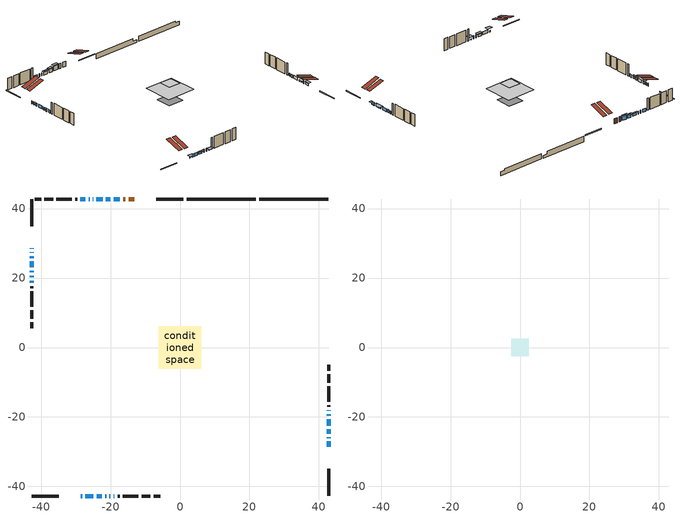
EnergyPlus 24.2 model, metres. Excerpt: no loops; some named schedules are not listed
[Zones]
conditioned space
 floor outside (Floor1 construction): -0.92,-0.92 -0.92,0.92 0.92,0.92 0.92,-0.92 z1.22
 floor adiabatic (AdiabaticFloorConstruction): -6.16,-6.16 -6.16,6.16 6.16,6.16 6.16,-6.16 z3.66
 floor foundation (Slab1 construction): -3.28,-3.28 -3.28,3.28 3.28,3.28 3.28,-3.28 z-0.91
 floor foundation (Slab1 construction 1): -3.28,-3.28 -3.28,3.28 3.28,3.28 3.28,-3.28 z-0.91
 wall outside (RimJoist1 construction): 0.97,42.75 -6.87,42.75 / -42.75,-42.75 -34.91,-42.75 / -42.75,42.75 -42.75,34.91 / 42.75,-42.75 42.75,-34.91 z1.22:1.52
 wall outside (AdiabaticWallConstruction 1): -13.18,42.75 -14.78,42.75 / -15.71,42.75 -16.38,42.75 z1.22:3.25
 wall outside (AdiabaticWallConstruction): -28.61,-42.75 -28.19,-42.75 z1.22:1.78; -17.31,42.75 -19.09,42.75 z1.22:3.18; -20.01,42.75 -21.36,42.75 z1.22:2.64; -27.27,-42.75 -24.91,-42.75 / -42.75,28.61 -42.75,28.36 / -42.75,27.43 -42.75,27.24 / -42.75,24.77 -42.75,23.05 / 42.75,-26.13 42.75,-25.8 / -25,42.75 -25.12,42.75 / -21.53,-42.75 -21.3,-42.75 / -20.38,-42.75 -20.04,-42.75 / -26.04,42.75 -26.3,42.75 / -42.75,19.25 -42.75,18.58 / 42.75,-22.57 42.75,-20.65 / 42.75,-19.72 42.75,-19.15 / 42.75,-18.22 42.75,-18.03 / -27.23,42.75 -28.71,42.75 z1.22:2.44; -42.75,26.31 -42.75,25.7 z1.22:2.24; 42.75,-28.61 42.75,-27.06 / -42.75,22.12 -42.75,21.61 / -42.75,20.69 -42.75,20.17 z1.22:2.14; -22.29,42.75 -24.07,42.75 z1.22:2.39; -23.98,-42.75 -22.46,-42.75 z1.22:2.19; -19.12,-42.75 -18.86,-42.75 z1.22:1.48; 42.75,-24.87 42.75,-23.5 z1.22:1.73
 wall outside (Wall1 construction): -29.64,42.75 -30.16,42.75 / -17.93,-42.75 -17.41,-42.75 / -42.75,17.66 -42.75,17.13 / 42.75,-17.1 42.75,-16.57 z1.22:6.1
 wall outside (Wall2 construction): -31.09,42.75 -35.59,42.75 / -16.48,-42.75 -11.98,-42.75 / -42.75,16.2 -42.75,11.7 / 42.75,-15.64 42.75,-11.14 z1.22:6.1
 wall outside (Wall3 construction): -36.52,42.75 -39.05,42.75 / -11.05,-42.75 -8.52,-42.75 / -42.75,10.77 -42.75,8.25 / 42.75,-10.21 42.75,-7.69 z1.22:6.1
 wall outside (Wall4 construction): -39.98,42.75 -41.82,42.75 / -7.6,-42.75 -5.75,-42.75 / -42.75,7.32 -42.75,5.47 / 42.75,-6.76 42.75,-4.92 z1.22:6.1
 wall foundation (FoundationWall1 construction): 22.79,42.75,-0.91 22.79,42.75,1.22 40.76,42.75,1.22 40.76,42.75,0.61 42.75,42.75,0.61 42.75,42.75,-0.91
 wall foundation (FoundationWall2 construction): 1.89,42.75,-0.91 1.89,42.75,1.22 19.86,42.75,1.22 19.86,42.75,0.13 21.86,42.75,0.13 21.86,42.75,-0.91
 window (WindowConstruction 17): -28.61,-42.75 -28.2,-42.75 z1.22:1.78
 window (WindowConstruction 5): -17.31,42.75 -19.09,42.75 z1.22:3.18
 window (WindowConstruction 6): -20.02,42.75 -21.36,42.75 z1.22:2.64
 window (WindowConstruction 7): -27.27,-42.75 -24.91,-42.75 z1.22:2.44
 window (WindowConstruction 8): -42.75,28.61 -42.75,28.36 z1.22:2.44
 window (WindowConstruction 9): -42.75,27.43 -42.75,27.24 z1.22:2.44
 window (WindowConstruction 10): -42.75,26.31 -42.75,25.7 z1.22:2.23
 window (WindowConstruction 11): -42.75,24.77 -42.75,23.05 z1.22:2.44
 window (WindowConstruction 12): 42.75,-28.61 42.75,-27.06 z1.22:2.13
 window (WindowConstruction 13): -22.29,42.75 -24.07,42.75 z1.22:2.39
 window (WindowConstruction 14): -23.98,-42.75 -22.46,-42.75 z1.22:2.19
 window (WindowConstruction 15): -42.75,22.12 -42.75,21.61 z1.22:2.13
 window (WindowConstruction 16): -42.75,20.68 -42.75,20.17 z1.22:2.13
 window (WindowConstruction 19): 42.75,-26.13 42.75,-25.8 z1.22:2.44
 window (WindowConstruction 20): -25,42.75 -25.12,42.75 z1.22:2.44
 window (WindowConstruction 21): -21.53,-42.75 -21.31,-42.75 z1.22:2.44
 window (WindowConstruction 22): -20.38,-42.75 -20.05,-42.75 z1.22:2.44
 window (WindowConstruction 24): -26.05,42.75 -26.3,42.75 z1.22:2.44
 window (WindowConstruction 23): -42.75,19.25 -42.75,18.59 z1.22:2.44
 window (WindowConstruction 18): -19.12,-42.75 -18.86,-42.75 z1.22:1.47
 window (WindowConstruction): 42.75,-24.87 42.75,-23.5 z1.22:1.73
 window (WindowConstruction 1): 42.75,-22.57 42.75,-20.65 z1.22:2.44
 window (WindowConstruction 2): 42.75,-19.72 42.75,-19.15 z1.22:2.44
 window (WindowConstruction 3): 42.75,-18.22 42.75,-18.03 z1.22:2.44
 window (WindowConstruction 4): -27.23,42.75 -28.71,42.75 z1.22:2.44
 door (Door): -13.18,42.75 -14.78,42.75 z1.22:3.25
 door (Door 1): -15.71,42.75 -16.38,42.75 z1.22:3.25
 ceiling adiabatic (AdiabaticFloorConstruction): 6.16,-6.16 6.16,6.16 -6.16,6.16 -6.16,-6.16 z3.66
 roof outside (Roof3 construction): -12.25,42.75,6.1 -12.25,36.14,8.3 -10.51,36.14,8.3 -10.51,42.75,6.1; -29.53,-42.75,6.1 -29.53,-36.14,8.3 -31.28,-36.14,8.3 -31.28,-42.75,6.1; -42.75,29.53,6.1 -36.14,29.53,8.3 -36.14,31.28,8.3 -42.75,31.28,6.1; 42.75,-29.53,6.1 36.14,-29.53,8.3 36.14,-31.28,8.3 42.75,-31.28,6.1
attic - vented
 floor to conditioned space (Floor2 construction Reversed): -2.53,-2.53 -2.53,2.53 2.53,2.53 2.53,-2.53 z6.1
 floor to conditioned space (Floor3 construction Reversed): -2.36,-2.36 -2.36,2.36 2.36,2.36 2.36,-2.36 z6.1
 roof outside (Roof1 construction): -9.58,42.75,6.1 -9.58,36.01,8.34 -7.8,36.01,8.34 -7.8,42.75,6.1; -32.21,-42.75,6.1 -32.21,-36.01,8.34 -33.98,-36.01,8.34 -33.98,-42.75,6.1; -42.75,32.21,6.1 -36.01,32.21,8.34 -36.01,33.98,8.34 -42.75,33.98,6.1; 42.75,-32.21,6.1 36.01,-32.21,8.34 36.01,-33.98,8.34 42.75,-33.98,6.1
shading: -27.28,-42.75 -29.52,-42.75 -29.52,-44.27 -27.28,-44.27 z2.69; -19.39,42.75 -17.01,42.75 -17.01,43.66 -19.39,43.66 z3.48; -21.66,42.75 -19.72,42.75 -19.72,43.66 -21.66,43.66 z2.94; -42.75,25.4 -42.75,26.61 -43.66,26.61 -43.66,25.4 z2.53; 42.75,-26.76 42.75,-28.9 43.66,-28.9 43.66,-26.76 z2.43; -24.37,42.75 -21.99,42.75 -21.99,43.36 -24.37,43.36 z2.69; -22.16,-42.75 -24.28,-42.75 -24.28,-43.66 -22.16,-43.66 z2.48; -42.75,21.31 -42.75,22.42 -43.36,22.42 -43.36,21.31 z2.43; -42.75,19.88 -42.75,20.98 -43.36,20.98 -43.36,19.88 z2.43; -17.95,-42.75 -20.03,-42.75 -20.03,-44.27 -17.95,-44.27 z2.38; 42.75,-22.59 42.75,-25.78 44.27,-25.78 44.27,-22.59 z2.64
[Building]
Building 1: Terrain=Suburbs
[Site:Location]
Vancouver Intl AP_BC: Latitude {deg}=49.19; Longitude {deg}=-123.18; Time Zone {hr}=-8; Elevation {m}=4; Keep Site Location Information=Yes
[Site:GroundTemperature:Shallow]
8.06451, 6.96315, 6.87495, 7.3976, 9.49575, 11.5841, 13.3946, 14.5416, 14.639, 13.7062, 11.9418, 9.91751
[Site:WaterMainsTemperature]
Calculation Method=Schedule; Temperature Schedule=mains temperature schedule
[Material] Roughness=Rough; Thermal Absorptance=0.9
Name | Thickness {m} | Conductivity {W/m-K} | Density {kg/m3} | Specific Heat {J/kg-K} | Solar Absorptance | Visible Absorptance
asphalt or fiberglass shingles | 0.00635 | 0.162714 | 1121.4 | 1465.45 | 0.4 | 0.4
ceiling loosefill ins | 0.0846667 | 0.0480833 | 16.02 | 1046.75 | 0.7 | 0.7
ceiling stud and cavity | 0.1397 | 0.101714 | 65.682 | 1177.47 | 0.7 | 0.7
ceiling stud and cavity 1 | 0.1397 | 0.102107 | 65.682 | 1177.47 | 0.7 | 0.7
concrete 4.0 in. | 0.1016 | 1.803125 | 2242.8 | 837.4 | 0.7 | 0.7
concrete 8.0 in. | 0.2032 | 1.803125 | 2242.8 | 837.4 | 0.7 | 0.7
door material | 0.04445 | 0.188738 | 512.64 | 1214.23 | 0.7 | 0.7
door material 1 | 0.04445 | 0.327969 | 512.64 | 1214.23 | 0.7 | 0.7
exterior vertical ins | 0.00483331 | 0.029427 | 32.04 | 1214.23 | 0.7 | 0.7
exterior vertical ins 1 | 0.0433751 | 0.029427 | 32.04 | 1214.23 | 0.7 | 0.7
floor covering | 0.0127 | 0.0433444 | 54.468 | 1339.84 | 0.6 | 0.6
floor rigid ins; wall rigid ins | 0.512978 | 0.029427 | 32.04 | 1214.23 | 0.7 | 0.7
floor stud and cavity | 0.1397 | 0.102876 | 92.3553 | 1139.71 | 0.7 | 0.7
floor stud and cavity 1 | 0.1397 | 1.75129 | 37.0049 | 1207.88 | 0.7 | 0.7
furniture material conditioned space 1 | 0.1524 | 0.115458 | 640.8 | 1214.23 | 0.6 | 0.6
gypsum board | 0.0127 | 0.160291 | 801 | 837.4 | 0.6 | 0.6
gypsum board 1 | 0.00254 | 0.160291 | 801 | 837.4 | 0.6 | 0.6
gypsum board 2 | 0.0127 | 0.160291 | 801 | 837.4 | 0.7 | 0.7
osb sheathing 0.5 in. | 0.0127 | 0.115458 | 512.64 | 1214.23 | 0.7 | 0.7
osb sheathing 0.75 in. | 0.01905 | 0.115458 | 512.64 | 1214.23 | 0.7 | 0.7
rim joist stud and cavity | 0.0508 | 0.271007 | 50.32683 | 1063.81 | 0.6 | 0.6
roof stud and cavity | 0.2032 | 0.116356 | 78.34581 | 1123.46 | 0.7 | 0.7
wall stud and cavity | 0.0889 | 0.225173 | 50.32683 | 1063.81 | 0.7 | 0.7
wall stud and cavity 1 | 0.1397 | 0.105644 | 139.0536 | 1170.24 | 0.7 | 0.7
wall stud and cavity 2 | 0.1397 | 0.107944 | 139.0536 | 1170.24 | 0.7 | 0.7
wall stud and cavity 3 | 0.0889 | 0.49837 | 6.31874 | 1174.65 | 0.7 | 0.7
wall stud and cavity 4 | 0.0889 | 0.380278 | 52.3479 | 1209.89 | 0.7 | 0.7
wall stud and cavity 5 | 0.0889 | 0.391764 | 83.0341 | 1211.67 | 0.7 | 0.7
wood siding | 0.00254 | 0.102417 | 544.68 | 1172.36 | 0.4 | 0.4
wood siding 1 | 0.0254 | 0.102417 | 544.68 | 1172.36 | 0.4 | 0.4
wood siding 2; wood siding 3; wood siding 4 | 0.0254 | 0.102417 | 544.68 | 1172.36 | 0.7 | 0.7
[WindowMaterial:SimpleGlazingSystem]
Name | U-Factor {W/m2-K} | Solar Heat Gain Coefficient
WindowMaterial | 5.15449 | 0.64
WindowMaterial 1 | 5.59908 | 0.71
WindowMaterial 10 | 1.69829 | 0.41
WindowMaterial 11 | 1.8215 | 0.37
WindowMaterial 12 | 1.75961 | 0.39
WindowMaterial 13 | 1.81469 | 0.38
WindowMaterial 14 | 1.75677 | 0.39
WindowMaterial 15 | 5.2601 | 0.67
WindowMaterial 16 | 4.18923 | 0.46
WindowMaterial 17 | 4.07624 | 0.41
WindowMaterial 18 | 1.97992 | 0.32
WindowMaterial 19 | 1.93166 | 0.32
WindowMaterial 2 | 5.03752 | 0.59
WindowMaterial 20 | 1.85557 | 0.35
WindowMaterial 21 | 1.76132 | 0.39
WindowMaterial 22 | 5.1119 | 0.64
WindowMaterial 3 | 2.38987 | 0.15
WindowMaterial 4 | 1.782892 | 0.39
WindowMaterial 5 | 3.01899 | 0.46
WindowMaterial 6 | 1.780053 | 0.39
WindowMaterial 7 | 5.53378 | 0.7
WindowMaterial 8 | 5.08124 | 0.63
WindowMaterial 9 | 1.9061 | 0.34
[Construction]
AdiabaticFloorConstruction: floor stud and cavity 1, floor rigid ins, osb sheathing 0.75 in., floor covering
AdiabaticWallConstruction: wood siding 3, wall rigid ins, wall stud and cavity 4, gypsum board
AdiabaticWallConstruction 1: wood siding 4, wall rigid ins, wall stud and cavity 4, gypsum board
Door: door material
Door 1: door material 1
Floor1 construction: floor stud and cavity, osb sheathing 0.75 in., floor covering
Floor2 construction Reversed: gypsum board, ceiling stud and cavity, ceiling loosefill ins
Floor3 construction Reversed: gypsum board, ceiling stud and cavity 1, ceiling loosefill ins
FoundationWall1 construction; FoundationWall2 construction: concrete 8.0 in., gypsum board 2
furniture construction conditioned space 1: furniture material conditioned space 1
PartitionWallConstruction: gypsum board, wall stud and cavity 5, gypsum board
RimJoist1 construction: wood siding 2, rim joist stud and cavity
Roof1 construction: asphalt or fiberglass shingles
Roof3 construction: asphalt or fiberglass shingles, osb sheathing 0.75 in., roof stud and cavity, gypsum board
Slab1 construction; Slab1 construction 1: concrete 4.0 in.
Wall1 construction: wood siding, wall stud and cavity, gypsum board 1
Wall2 construction: wood siding 1, osb sheathing 0.5 in., wall stud and cavity 1, gypsum board
Wall3 construction: wood siding 1, osb sheathing 0.5 in., wall stud and cavity 2, gypsum board
Wall4 construction: wood siding, wall stud and cavity 3, gypsum board 1
WindowConstruction: WindowMaterial
WindowConstruction 1: WindowMaterial 1
WindowConstruction 10: WindowMaterial 9
WindowConstruction 11: WindowMaterial 10
WindowConstruction 12: WindowMaterial 11
WindowConstruction 13: WindowMaterial 12
WindowConstruction 14: WindowMaterial 13
WindowConstruction 15: WindowMaterial 14
WindowConstruction 16: WindowMaterial 15
WindowConstruction 17: WindowMaterial 16
WindowConstruction 18: WindowMaterial 17
WindowConstruction 19; WindowConstruction 22: WindowMaterial 18
WindowConstruction 2: WindowMaterial 2
WindowConstruction 20: WindowMaterial 19
WindowConstruction 21: WindowMaterial 20
WindowConstruction 23: WindowMaterial 21
WindowConstruction 24: WindowMaterial 22
WindowConstruction 3; WindowConstruction 9: WindowMaterial 3
WindowConstruction 4: WindowMaterial 4
WindowConstruction 5: WindowMaterial 5
WindowConstruction 6: WindowMaterial 6
WindowConstruction 7: WindowMaterial 7
WindowConstruction 8: WindowMaterial 8
[Zone] Multiplier=1; Part of Total Floor Area=Yes
Name | Volume {m3}
attic - vented | 17.4669
conditioned space | 573.6
[Space]
Name | Zone | Volume {m3}
attic - vented 1 | attic - vented | 17.4669
conditioned space 1 | conditioned space | 573.6
[ZoneInfiltration:EffectiveLeakageArea]
infil attic - vented 1: Zone or Space=attic - vented 1; Schedule=Always On Discrete; Effective Air Leakage Area {cm2}=1981.66; Stack Coefficient=0.000156238; Wind Coefficient=8.44526e-06
[ZoneMixing]
whole house fan mix: Zone or Space=attic - vented; Schedule=Always On Continuous; Design Flow Rate Calculation Method=Flow/Zone; Design Flow Rate {m3/s}=0; Source Zone or Space=conditioned space
[SurfaceProperty:ExposedFoundationPerimeter] Exposed Perimeter Calculation Method=TotalExposedPerimeter; Total Exposed Perimeter {m}=19.964
Slab1; Slab1 1
[InternalMass] Zone or ZoneList=conditioned space; Space or SpaceList=conditioned space 1
Name | Construction | Surface Area {m2}
furniture mass conditioned space 1 | furniture construction conditioned space 1 | 96.3722
partition wall mass | PartitionWallConstruction | 240.93
[Lights]
interior lighting: Zone or ZoneList or Space or SpaceList=conditioned space 1; Schedule=interior lighting schedule; Design Level Calculation Method=LightingLevel; Lighting Level {W}=343.2; Return Air Fraction=0; Fraction Radiant=0.6; Fraction Visible=0.2; Fraction Replaceable=1
[People]
occupants: Zone or ZoneList or Space or SpaceList=conditioned space 1; Number of People Schedule=occupants schedule; Number of People Calculation Method=People; Number of People=3; Fraction Radiant=0.314171; Sensible Heat Fraction=0.56303; Activity Level Schedule=occupants activity schedule; Carbon Dioxide Generation Rate {m3/s-W}=0; Enable ASHRAE 55 Comfort Warnings=No; Mean Radiant Temperature Calculation Type=EnclosureAveraged
[ElectricEquipment] Zone or ZoneList or Space or SpaceList=conditioned space 1; Design Level Calculation Method=EquipmentLevel
Name | Schedule | Design Level {W} | Fraction Latent | Fraction Radiant | Fraction Lost
clothes dryer | clothes dryer schedule | 140.772 | 0.015 | 0.081 | 0.85
clothes washer | clothes washer schedule | 32.1985 | 0.03 | 0.162 | 0.7
cooking range | cooking range schedule | 215.147 | 0.08 | 0.432 | 0.2
dishwasher | dishwasher schedule | 66.8632 | 0.3 | 0.18 | 0.4
fridge | fridge schedule | 72.9452 | 0 | 0.6 | 0
mech vent bath fan 0 | mech vent bath fan 0 schedule | 25.1 | 0 | 0 | 1
mech vent bath fan 1 | mech vent bath fan 1 schedule | 25.1 | 0 | 0 | 1
mech vent house fan | mech vent house fan schedule | 0 | 0 | 0 | 1
mech vent house fan cfis | mech vent house fan cfis schedule | 0 | 0 | 0 | 0
mech vent range fan 0 | mech vent range fan 0 schedule | 57 | 0 | 0 | 1
misc plug loads | misc plug loads schedule | 494.7 | 0.045 | 0.513 | 0.1
whole house fan | Always On Discrete | 0 | 0 | 0 | 1
[OtherEquipment] Zone or ZoneList or Space or SpaceList=conditioned space 1; Design Level Calculation Method=EquipmentLevel
Name | Fuel Type | Schedule | Design Level {W} | Fraction Latent | Fraction Radiant | Fraction Lost
clothes dryer 1 | Electricity | clothes dryer schedule | 0 | 0.015 | 0.081 | 0.85
cooking range 1 | Electricity | cooking range schedule | 0 | 0.08 | 0.432 | 0.2
general water use latent | None | general water use schedule | 62.594 | 1 | 0 | 0
general water use sensible | None | general water use schedule | -61.6891 | 0 | 0.6 | 0
mech vent house fan latent load | None | Always On Discrete | 0 | 1 | 0 | 0
mech vent house fan sensible load | None | Always On Discrete | 0 | 0 | 0 | 0
water heater energy adjustment1 | NaturalGas | Always On Discrete | 0.01 | 0 | 0 | 1
[ZoneInfiltration:DesignFlowRate] Zone or ZoneList or Space or SpaceList=conditioned space 1; Schedule=Always On Discrete; Design Flow Rate Calculation Method=Flow/Zone; Design Flow Rate {m3/s}=0
infil flow; natural vent flow; whole house fan flow
[Foundation:Kiva] Initial Indoor Air Temperature {C}=18; Wall Height Above Grade {m}=1.21999; Wall Depth Below Slab {m}=0.2032; Custom Block Depth 1 {m}=2.13; Custom Block X Position 1 {m}=0.2159; Custom Block Z Position 1 {m}=0
Name | Custom Block Material Name 1
Foundation Kiva 1 | exterior vertical ins
Foundation Kiva 2 | exterior vertical ins 1
[Foundation:Kiva:Settings]
Soil Conductivity {W/m-K}=0.849921; Soil Density {kg/m3}=1842.3; Soil Specific Heat {J/kg-K}=418.7; Ground Solar Absorptivity=0.9; Ground Thermal Absorptivity=0.9; Ground Surface Roughness {m}=0.03; Far-Field Width {m}=40; Deep-Ground Boundary Condition=ZeroFlux; Deep-Ground Depth {m}=40; Minimum Cell Dimension {m}=0.2; Maximum Cell Growth Coefficient=3; Simulation Timestep=Timestep
[Exterior:Lights]
exterior lighting: Schedule=exterior lighting schedule; Design Level {W}=75.6
[Schedule:Constant]
Name | Hourly Value
Always On Continuous; mech vent house fan schedule; mech vent house fan cfis schedule; Always On Discrete | 1
occupants activity schedule | 117.228
fridge schedule | 0
[Schedule:Week:Daily]
interior lighting schedule Week Rule - Jan1-Jan27: interior lighting schedule day, interior lighting schedule day, interior lighting schedule day, interior lighting schedule day, interior lighting schedule day, interior lighting schedule day, interior lighting schedule day, interior lighting schedule default day, interior lighting schedule default day, interior lighting schedule default day, interior lighting schedule default day, interior lighting schedule default day
interior lighting schedule Week Rule - Jan28-Feb3: interior lighting schedule day, interior lighting schedule day, interior lighting schedule day, interior lighting schedule day, interior lighting schedule day 1, interior lighting schedule day 1, interior lighting schedule day 1, interior lighting schedule default day, interior lighting schedule default day, interior lighting schedule default day, interior lighting schedule default day, interior lighting schedule default day
interior lighting schedule Week Rule - Feb4-Feb24: interior lighting schedule day 1, interior lighting schedule day 1, interior lighting schedule day 1, interior lighting schedule day 1, interior lighting schedule day 1, interior lighting schedule day 1, interior lighting schedule day 1, interior lighting schedule default day, interior lighting schedule default day, interior lighting schedule default day, interior lighting schedule default day, interior lighting schedule default day
interior lighting schedule Week Rule - Feb25-Mar3: interior lighting schedule day 1, interior lighting schedule day 1, interior lighting schedule day 1, interior lighting schedule day 1, interior lighting schedule day 2, interior lighting schedule day 2, interior lighting schedule day 2, interior lighting schedule default day, interior lighting schedule default day, interior lighting schedule default day, interior lighting schedule default day, interior lighting schedule default day
interior lighting schedule Week Rule - Mar4-Mar31: interior lighting schedule day 2, interior lighting schedule day 2, interior lighting schedule day 2, interior lighting schedule day 2, interior lighting schedule day 2, interior lighting schedule day 2, interior lighting schedule day 2, interior lighting schedule default day, interior lighting schedule default day, interior lighting schedule default day, interior lighting schedule default day, interior lighting schedule default day
interior lighting schedule Week Rule - Apr1-Apr28: interior lighting schedule day 3, interior lighting schedule day 3, interior lighting schedule day 3, interior lighting schedule day 3, interior lighting schedule day 3, interior lighting schedule day 3, interior lighting schedule day 3, interior lighting schedule default day, interior lighting schedule default day, interior lighting schedule default day, interior lighting schedule default day, interior lighting schedule default day
interior lighting schedule Week Rule - Apr29-May5: interior lighting schedule day 3, interior lighting schedule day 3, interior lighting schedule day 4, interior lighting schedule day 4, interior lighting schedule day 4, interior lighting schedule day 4, interior lighting schedule day 4, interior lighting schedule default day, interior lighting schedule default day, interior lighting schedule default day, interior lighting schedule default day, interior lighting schedule default day
interior lighting schedule Week Rule - May6-May26: interior lighting schedule day 4, interior lighting schedule day 4, interior lighting schedule day 4, interior lighting schedule day 4, interior lighting schedule day 4, interior lighting schedule day 4, interior lighting schedule day 4, interior lighting schedule default day, interior lighting schedule default day, interior lighting schedule default day, interior lighting schedule default day, interior lighting schedule default day
interior lighting schedule Week Rule - May27-Jun2: interior lighting schedule day 4, interior lighting schedule day 4, interior lighting schedule day 4, interior lighting schedule day 4, interior lighting schedule day 4, interior lighting schedule day 5, interior lighting schedule day 5, interior lighting schedule default day, interior lighting schedule default day, interior lighting schedule default day, interior lighting schedule default day, interior lighting schedule default day
interior lighting schedule Week Rule - Jun3-Jun30: interior lighting schedule day 5, interior lighting schedule day 5, interior lighting schedule day 5, interior lighting schedule day 5, interior lighting schedule day 5, interior lighting schedule day 5, interior lighting schedule day 5, interior lighting schedule default day, interior lighting schedule default day, interior lighting schedule default day, interior lighting schedule default day, interior lighting schedule default day
interior lighting schedule Week Rule - Jul1-Jul28: interior lighting schedule day 6, interior lighting schedule day 6, interior lighting schedule day 6, interior lighting schedule day 6, interior lighting schedule day 6, interior lighting schedule day 6, interior lighting schedule day 6, interior lighting schedule default day, interior lighting schedule default day, interior lighting schedule default day, interior lighting schedule default day, interior lighting schedule default day
interior lighting schedule Week Rule - Jul29-Aug4: interior lighting schedule day 6, interior lighting schedule day 6, interior lighting schedule day 6, interior lighting schedule day 7, interior lighting schedule day 7, interior lighting schedule day 7, interior lighting schedule day 7, interior lighting schedule default day, interior lighting schedule default day, interior lighting schedule default day, interior lighting schedule default day, interior lighting schedule default day
interior lighting schedule Week Rule - Aug5-Aug25: interior lighting schedule day 7, interior lighting schedule day 7, interior lighting schedule day 7, interior lighting schedule day 7, interior lighting schedule day 7, interior lighting schedule day 7, interior lighting schedule day 7, interior lighting schedule default day, interior lighting schedule default day, interior lighting schedule default day, interior lighting schedule default day, interior lighting schedule default day
interior lighting schedule Week Rule - Aug26-Sep1: interior lighting schedule day 7, interior lighting schedule day 7, interior lighting schedule day 7, interior lighting schedule day 7, interior lighting schedule day 7, interior lighting schedule day 7, interior lighting schedule day 8, interior lighting schedule default day, interior lighting schedule default day, interior lighting schedule default day, interior lighting schedule default day, interior lighting schedule default day
interior lighting schedule Week Rule - Sep2-Sep29: interior lighting schedule day 8, interior lighting schedule day 8, interior lighting schedule day 8, interior lighting schedule day 8, interior lighting schedule day 8, interior lighting schedule day 8, interior lighting schedule day 8, interior lighting schedule default day, interior lighting schedule default day, interior lighting schedule default day, interior lighting schedule default day, interior lighting schedule default day
interior lighting schedule Week Rule - Sep30-Oct6: interior lighting schedule day 8, interior lighting schedule day 9, interior lighting schedule day 9, interior lighting schedule day 9, interior lighting schedule day 9, interior lighting schedule day 9, interior lighting schedule day 9, interior lighting schedule default day, interior lighting schedule default day, interior lighting schedule default day, interior lighting schedule default day, interior lighting schedule default day
interior lighting schedule Week Rule - Oct7-Oct27: interior lighting schedule day 9, interior lighting schedule day 9, interior lighting schedule day 9, interior lighting schedule day 9, interior lighting schedule day 9, interior lighting schedule day 9, interior lighting schedule day 9, interior lighting schedule default day, interior lighting schedule default day, interior lighting schedule default day, interior lighting schedule default day, interior lighting schedule default day
interior lighting schedule Week Rule - Oct28-Nov3: interior lighting schedule day 9, interior lighting schedule day 9, interior lighting schedule day 9, interior lighting schedule day 9, interior lighting schedule day 10, interior lighting schedule day 10, interior lighting schedule day 10, interior lighting schedule default day, interior lighting schedule default day, interior lighting schedule default day, interior lighting schedule default day, interior lighting schedule default day
interior lighting schedule Week Rule - Nov4-Nov24: interior lighting schedule day 10, interior lighting schedule day 10, interior lighting schedule day 10, interior lighting schedule day 10, interior lighting schedule day 10, interior lighting schedule day 10, interior lighting schedule day 10, interior lighting schedule default day, interior lighting schedule default day, interior lighting schedule default day, interior lighting schedule default day, interior lighting schedule default day
interior lighting schedule Week Rule - Nov25-Dec1: interior lighting schedule day 10, interior lighting schedule day 10, interior lighting schedule day 10, interior lighting schedule day 10, interior lighting schedule day 10, interior lighting schedule day 10, interior lighting schedule day 11, interior lighting schedule default day, interior lighting schedule default day, interior lighting schedule default day, interior lighting schedule default day, interior lighting schedule default day
interior lighting schedule Week Rule - Dec2-Dec31: interior lighting schedule day 11, interior lighting schedule day 11, interior lighting schedule day 11, interior lighting schedule day 11, interior lighting schedule day 11, interior lighting schedule day 11, interior lighting schedule day 11, interior lighting schedule default day, interior lighting schedule default day, interior lighting schedule default day, interior lighting schedule default day, interior lighting schedule default day
occupants schedule Week Rule - Jan1-Dec31: occupants schedule day, occupants schedule day, occupants schedule day, occupants schedule day, occupants schedule day, occupants schedule day, occupants schedule day, occupants schedule default day, occupants schedule default day, occupants schedule default day, occupants schedule default day, occupants schedule default day
clothes dryer schedule Week Rule - Jan1-Dec31: clothes dryer schedule day, clothes dryer schedule day, clothes dryer schedule day, clothes dryer schedule day, clothes dryer schedule day, clothes dryer schedule day, clothes dryer schedule day, clothes dryer schedule default day, clothes dryer schedule default day, clothes dryer schedule default day, clothes dryer schedule default day, clothes dryer schedule default day
clothes washer schedule Week Rule - Jan1-Dec31: clothes washer schedule day, clothes washer schedule day, clothes washer schedule day, clothes washer schedule day, clothes washer schedule day, clothes washer schedule day, clothes washer schedule day, clothes washer schedule default day, clothes washer schedule default day, clothes washer schedule default day, clothes washer schedule default day, clothes washer schedule default day
cooking range schedule Week Rule - Jan1-Dec31: cooking range schedule day, cooking range schedule day, cooking range schedule day, cooking range schedule day, cooking range schedule day, cooking range schedule day, cooking range schedule day, cooking range schedule default day, cooking range schedule default day, cooking range schedule default day, cooking range schedule default day, cooking range schedule default day
dishwasher schedule Week Rule - Jan1-Dec31: dishwasher schedule day, dishwasher schedule day, dishwasher schedule day, dishwasher schedule day, dishwasher schedule day, dishwasher schedule day, dishwasher schedule day, dishwasher schedule default day, dishwasher schedule default day, dishwasher schedule default day, dishwasher schedule default day, dishwasher schedule default day
mech vent bath fan 0 schedule Week Rule - Jan1-Dec31: mech vent bath fan 0 schedule day, mech vent bath fan 0 schedule day, mech vent bath fan 0 schedule day, mech vent bath fan 0 schedule day, mech vent bath fan 0 schedule day, mech vent bath fan 0 schedule day, mech vent bath fan 0 schedule day, mech vent bath fan 0 schedule default day, mech vent bath fan 0 schedule default day, mech vent bath fan 0 schedule default day, mech vent bath fan 0 schedule default day, mech vent bath fan 0 schedule default day
mech vent bath fan 1 schedule Week Rule - Jan1-Dec31: mech vent bath fan 1 schedule day, mech vent bath fan 1 schedule day, mech vent bath fan 1 schedule day, mech vent bath fan 1 schedule day, mech vent bath fan 1 schedule day, mech vent bath fan 1 schedule day, mech vent bath fan 1 schedule day, mech vent bath fan 1 schedule default day, mech vent bath fan 1 schedule default day, mech vent bath fan 1 schedule default day, mech vent bath fan 1 schedule default day, mech vent bath fan 1 schedule default day
mech vent range fan 0 schedule Week Rule - Jan1-Dec31: mech vent range fan 0 schedule day, mech vent range fan 0 schedule day, mech vent range fan 0 schedule day, mech vent range fan 0 schedule day, mech vent range fan 0 schedule day, mech vent range fan 0 schedule day, mech vent range fan 0 schedule day, mech vent range fan 0 schedule default day, mech vent range fan 0 schedule default day, mech vent range fan 0 schedule default day, mech vent range fan 0 schedule default day, mech vent range fan 0 schedule default day
misc plug loads schedule Week Rule - Jan1-Dec31: misc plug loads schedule day, misc plug loads schedule day, misc plug loads schedule day, misc plug loads schedule day, misc plug loads schedule day, misc plug loads schedule day, misc plug loads schedule day, misc plug loads schedule default day, misc plug loads schedule default day, misc plug loads schedule default day, misc plug loads schedule default day, misc plug loads schedule default day
general water use schedule Week Rule - Jan1-Dec31: general water use schedule day, general water use schedule day, general water use schedule day, general water use schedule day, general water use schedule day, general water use schedule day, general water use schedule day, general water use schedule default day, general water use schedule default day, general water use schedule default day, general water use schedule default day, general water use schedule default day
exterior lighting schedule Week Rule - Jan1-Jan27: exterior lighting schedule day, exterior lighting schedule day, exterior lighting schedule day, exterior lighting schedule day, exterior lighting schedule day, exterior lighting schedule day, exterior lighting schedule day, exterior lighting schedule default day, exterior lighting schedule default day, exterior lighting schedule default day, exterior lighting schedule default day, exterior lighting schedule default day
exterior lighting schedule Week Rule - Jan28-Feb3: exterior lighting schedule day, exterior lighting schedule day, exterior lighting schedule day, exterior lighting schedule day, exterior lighting schedule day 1, exterior lighting schedule day 1, exterior lighting schedule day 1, exterior lighting schedule default day, exterior lighting schedule default day, exterior lighting schedule default day, exterior lighting schedule default day, exterior lighting schedule default day
exterior lighting schedule Week Rule - Feb4-Feb24: exterior lighting schedule day 1, exterior lighting schedule day 1, exterior lighting schedule day 1, exterior lighting schedule day 1, exterior lighting schedule day 1, exterior lighting schedule day 1, exterior lighting schedule day 1, exterior lighting schedule default day, exterior lighting schedule default day, exterior lighting schedule default day, exterior lighting schedule default day, exterior lighting schedule default day
[Schedule:Year]
interior lighting schedule: interior lighting schedule Week Rule - Jan1-Jan27, 1, 1, 1, 27, interior lighting schedule Week Rule - Jan28-Feb3, 1, 28, 2, 3, interior lighting schedule Week Rule - Feb4-Feb24, 2, 4, 2, 24, interior lighting schedule Week Rule - Feb25-Mar3, 2, 25, 3, 3, interior lighting schedule Week Rule - Mar4-Mar31, 3, 4, 3, 31, interior lighting schedule Week Rule - Apr1-Apr28, 4, 1, 4, 28, interior lighting schedule Week Rule - Apr29-May5, 4, 29, 5, 5, interior lighting schedule Week Rule - May6-May26, 5, 6, 5, 26, interior lighting schedule Week Rule - May27-Jun2, 5, 27, 6, 2, interior lighting schedule Week Rule - Jun3-Jun30, 6, 3, 6, 30, interior lighting schedule Week Rule - Jul1-Jul28, 7, 1, 7, 28, interior lighting schedule Week Rule - Jul29-Aug4, 7, 29, 8, 4, interior lighting schedule Week Rule - Aug5-Aug25, 8, 5, 8, 25, interior lighting schedule Week Rule - Aug26-Sep1, 8, 26, 9, 1, interior lighting schedule Week Rule - Sep2-Sep29, 9, 2, 9, 29, interior lighting schedule Week Rule - Sep30-Oct6, 9, 30, 10, 6, interior lighting schedule Week Rule - Oct7-Oct27, 10, 7, 10, 27, interior lighting schedule Week Rule - Oct28-Nov3, 10, 28, 11, 3, interior lighting schedule Week Rule - Nov4-Nov24, 11, 4, 11, 24, interior lighting schedule Week Rule - Nov25-Dec1, 11, 25, 12, 1, interior lighting schedule Week Rule - Dec2-Dec31, 12, 2, 12, 31
occupants schedule: occupants schedule Week Rule - Jan1-Dec31, 1, 1, 12, 31
clothes dryer schedule: clothes dryer schedule Week Rule - Jan1-Dec31, 1, 1, 12, 31
clothes washer schedule: clothes washer schedule Week Rule - Jan1-Dec31, 1, 1, 12, 31
cooking range schedule: cooking range schedule Week Rule - Jan1-Dec31, 1, 1, 12, 31
dishwasher schedule: dishwasher schedule Week Rule - Jan1-Dec31, 1, 1, 12, 31
mech vent bath fan 0 schedule: mech vent bath fan 0 schedule Week Rule - Jan1-Dec31, 1, 1, 12, 31
mech vent bath fan 1 schedule: mech vent bath fan 1 schedule Week Rule - Jan1-Dec31, 1, 1, 12, 31
mech vent range fan 0 schedule: mech vent range fan 0 schedule Week Rule - Jan1-Dec31, 1, 1, 12, 31
misc plug loads schedule: misc plug loads schedule Week Rule - Jan1-Dec31, 1, 1, 12, 31
general water use schedule: general water use schedule Week Rule - Jan1-Dec31, 1, 1, 12, 31
exterior lighting schedule: exterior lighting schedule Week Rule - Jan1-Jan27, 1, 1, 1, 27, exterior lighting schedule Week Rule - Jan28-Feb3, 1, 28, 2, 3, exterior lighting schedule Week Rule - Feb4-Feb24, 2, 4, 2, 24, exterior lighting schedule Week Rule - Feb25-Mar3, 2, 25, 3, 3, exterior lighting schedule Week Rule - Mar4-Mar31, 3, 4, 3, 31, exterior lighting schedule Week Rule - Apr1-Apr28, 4, 1, 4, 28, exterior lighting schedule Week Rule - Apr29-May5, 4, 29, 5, 5, exterior lighting schedule Week Rule - May6-May26, 5, 6, 5, 26, exterior lighting schedule Week Rule - May27-Jun2, 5, 27, 6, 2, exterior lighting schedule Week Rule - Jun3-Jun30, 6, 3, 6, 30, exterior lighting schedule Week Rule - Jul1-Jul28, 7, 1, 7, 28, exterior lighting schedule Week Rule - Jul29-Aug4, 7, 29, 8, 4, exterior lighting schedule Week Rule - Aug5-Aug25, 8, 5, 8, 25, exterior lighting schedule Week Rule - Aug26-Sep1, 8, 26, 9, 1, exterior lighting schedule Week Rule - Sep2-Sep29, 9, 2, 9, 29, exterior lighting schedule Week Rule - Sep30-Oct6, 9, 30, 10, 6, exterior lighting schedule Week Rule - Oct7-Oct27, 10, 7, 10, 27, exterior lighting schedule Week Rule - Oct28-Nov3, 10, 28, 11, 3, exterior lighting schedule Week Rule - Nov4-Nov24, 11, 4, 11, 24, exterior lighting schedule Week Rule - Nov25-Dec1, 11, 25, 12, 1, exterior lighting schedule Week Rule - Dec2-Dec31, 12, 2, 12, 31
[Schedule:Compact]
mains temperature schedule: Through: 01/01, For: AllDays, Until: 24:00, 11.375, Through: 01/02, For: AllDays, Until: 24:00, 11.3367, Through: 01/03, For: AllDays, Until: 24:00, 11.2994, Through: 01/04, For: AllDays, Until: 24:00, 11.2628, Through: 01/05, For: AllDays, Until: 24:00, 11.2267, Through: 01/06, For: AllDays, Until: 24:00, 11.1917, Through: 01/07, For: AllDays, Until: 24:00, 11.1578, Through: 01/08, For: AllDays, Until: 24:00, 11.1244, Through: 01/09, For: AllDays, Until: 24:00, 11.0917, Through: 01/10, For: AllDays, Until: 24:00, 11.06, Through: 01/11, For: AllDays, Until: 24:00, 11.0289, Through: 01/12, For: AllDays, Until: 24:00, 10.9989, Through: 01/13, For: AllDays, Until: 24:00, 10.97, Through: 01/14, For: AllDays, Until: 24:00, 10.9417, Through: 01/15, For: AllDays, Until: 24:00, 10.9139, Through: 01/16, For: AllDays, Until: 24:00, 10.8878, Through: 01/17, For: AllDays, Until: 24:00, 10.8622, Through: 01/18, For: AllDays, Until: 24:00, 10.8372, Through: 01/19, For: AllDays, Until: 24:00, 10.8133, Through: 01/20, For: AllDays, Until: 24:00, 10.7906, Through: 01/21, For: AllDays, Until: 24:00, 10.7683, Through: 01/22, For: AllDays, Until: 24:00, 10.7478, Through: 01/23, For: AllDays, Until: 24:00, 10.7272, Through: 01/24, For: AllDays, Until: 24:00, 10.7083, Through: 01/25, For: AllDays, Until: 24:00, 10.69, Through: 01/26, For: AllDays, Until: 24:00, 10.6728, Through: 01/27, For: AllDays, Until: 24:00, 10.6567, Through: 01/28, For: AllDays, Until: 24:00, 10.6411, Through: 01/29, For: AllDays, Until: 24:00, 10.6267, Through: 01/30, For: AllDays, Until: 24:00, 10.6133, Through: 01/31, For: AllDays, Until: 24:00, 10.6011, Through: 02/01, For: AllDays, Until: 24:00, 10.59, Through: 02/02, For: AllDays, Until: 24:00, 10.5794, Through: 02/03, For: AllDays, Until: 24:00, 10.57, Through: 02/04, For: AllDays, Until: 24:00, 10.5617, Through: 02/05, For: AllDays, Until: 24:00, 10.5539, Through: 02/06, For: AllDays, Until: 24:00, 10.5478, Through: 02/07, For: AllDays, Until: 24:00, 10.5422, Through: 02/08, For: AllDays, Until: 24:00, 10.5378, Through: 02/09, For: AllDays, Until: 24:00, 10.5339, Through: 02/10, For: AllDays, Until: 24:00, 10.5317, Through: 02/11, For: AllDays, Until: 24:00, 10.53, Through: 02/12, For: AllDays, Until: 24:00, 10.53, Through: 02/13, For: AllDays, Until: 24:00, 10.5306, Through: 02/14, For: AllDays, Until: 24:00, 10.5317, Through: 02/15, For: AllDays, Until: 24:00, 10.5344, Through: 02/16, For: AllDays, Until: 24:00, 10.5378, Through: 02/17, For: AllDays, Until: 24:00, 10.5428, Through: 02/18, For: AllDays, Until: 24:00, 10.5483, Through: 02/19, For: AllDays, Until: 24:00, 10.5544, Through: 02/20, For: AllDays, Until: 24:00, 10.5622, Through: 02/21, For: AllDays, Until: 24:00, 10.5706, Through: 02/22, For: AllDays, Until: 24:00, 10.5806, Through: 02/23, For: AllDays, Until: 24:00, 10.5911, Through: 02/24, For: AllDays, Until: 24:00, 10.6022, Through: 02/25, For: AllDays, Until: 24:00, 10.615, Through: 02/26, For: AllDays, Until: 24:00, 10.6283, Through: 02/27, For: AllDays, Until: 24:00, 10.6428, Through: 02/28, For: AllDays, Until: 24:00, 10.6583, Through: 03/01, For: AllDays, Until: 24:00, 10.6744, Through: 03/02, For: AllDays, Until: 24:00, 10.6917, Through: 03/03, For: AllDays, Until: 24:00, 10.71, Through: 03/04, For: AllDays, Until: 24:00, 10.7294, Through: 03/05, For: AllDays, Until: 24:00, 10.7494, Through: 03/06, For: AllDays, Until: 24:00, 10.7706, Through: 03/07, For: AllDays, Until: 24:00, 10.7928, Through: 03/08, For: AllDays, Until: 24:00, 10.8161, Through: 03/09, For: AllDays, Until: 24:00, 10.84, Through: 03/10, For: AllDays, Until: 24:00, 10.8644, Through: 03/11, For: AllDays, Until: 24:00, 10.8906, Through: 03/12, For: AllDays, Until: 24:00, 10.9167, Through: 03/13, For: AllDays, Until: 24:00, 10.9444, Through: 03/14, For: AllDays, Until: 24:00, 10.9728, Through: 03/15, For: AllDays, Until: 24:00, 11.0022, Through: 03/16, For: AllDays, Until: 24:00, 11.0322, Through: 03/17, For: AllDays, Until: 24:00, 11.0633, Through: 03/18, For: AllDays, Until: 24:00, 11.095, Through: 03/19, For: AllDays, Until: 24:00, 11.1278, Through: 03/20, For: AllDays, Until: 24:00, 11.1611, Through: 03/21, For: AllDays, Until: 24:00, 11.1956, Through: 03/22, For: AllDays, Until: 24:00, 11.2306, Through: 03/23, For: AllDays, Until: 24:00, 11.2667, Through: 03/24, For: AllDays, Until: 24:00, 11.3033, Through: 03/25, For: AllDays, Until: 24:00, 11.3406, Through: 03/26, For: AllDays, Until: 24:00, 11.3789, Through: 03/27, For: AllDays, Until: 24:00, 11.4178, Through: 03/28, For: AllDays, Until: 24:00, 11.4572, Through: 03/29, For: AllDays, Until: 24:00, 11.4978, Through: 03/30, For: AllDays, Until: 24:00, 11.5389, Through: 03/31, For: AllDays, Until: 24:00, 11.5811, Through: 04/01, For: AllDays, Until: 24:00, 11.6233, Through: 04/02, For: AllDays, Until: 24:00, 11.6667, Through: 04/03, For: AllDays, Until: 24:00, 11.7106, Through: 04/04, For: AllDays, Until: 24:00, 11.755, Through: 04/05, For: AllDays, Until: 24:00, 11.8006, Through: 04/06, For: AllDays, Until: 24:00, 11.8461, Through: 04/07, For: AllDays, Until: 24:00, 11.8928, Through: 04/08, For: AllDays, Until: 24:00, 11.9394, Through: 04/09, For: AllDays, Until: 24:00, 11.9872, Through: 04/10, For: AllDays, Until: 24:00, 12.0356, Through: 04/11, For: AllDays, Until: 24:00, 12.0844, Through: 04/12, For: AllDays, Until: 24:00, 12.1333, Through: 04/13, For: AllDays, Until: 24:00, 12.1833, Through: 04/14, For: AllDays, Until: 24:00, 12.2339, Through: 04/15, For: AllDays, Until: 24:00, 12.2844, Through: 04/16, For: AllDays, Until: 24:00, 12.3361, Through: 04/17, For: AllDays, Until: 24:00, 12.3878, Through: 04/18, For: AllDays, Until: 24:00, 12.44, Through: 04/19, For: AllDays, Until: 24:00, 12.4928, Through: 04/20, For: AllDays, Until: 24:00, 12.5456, Through: 04/21, For: AllDays, Until: 24:00, 12.5994, Through: 04/22, For: AllDays, Until: 24:00, 12.6533, Through: 04/23, For: AllDays, Until: 24:00, 12.7072, Through: 04/24, For: AllDays, Until: 24:00, 12.7622, Through: 04/25, For: AllDays, Until: 24:00, 12.8172, Through: 04/26, For: AllDays, Until: 24:00, 12.8722, Through: 04/27, For: AllDays, Until: 24:00, 12.9278, Through: 04/28, For: AllDays, Until: 24:00, 12.9839, Through: 04/29, For: AllDays, Until: 24:00, 13.04, Through: 04/30, For: AllDays, Until: 24:00, 13.0961, Through: 05/01, For: AllDays, Until: 24:00, 13.1533, Through: 05/02, For: AllDays, Until: 24:00, 13.21, Through: 05/03, For: AllDays, Until: 24:00, 13.2672, Through: 05/04, For: AllDays, Until: 24:00, 13.3244, Through: 05/05, For: AllDays, Until: 24:00, 13.3817, Through: 05/06, For: AllDays, Until: 24:00, 13.4394, Through: 05/07, For: AllDays, Until: 24:00, 13.4972, Through: 05/08, For: AllDays, Until: 24:00, 13.555, Through: 05/09, For: AllDays, Until: 24:00, 13.6133, Through: 05/10, For: AllDays, Until: 24:00, 13.6711, Through: 05/11, For: AllDays, Until: 24:00, 13.7294, Through: 05/12, For: AllDays, Until: 24:00, 13.7878, Through: 05/13, For: AllDays, Until: 24:00, 13.8461, Through: 05/14, For: AllDays, Until: 24:00, 13.9044, Through: 05/15, For: AllDays, Until: 24:00, 13.9628, Through: 05/16, For: AllDays, Until: 24:00, 14.0211, Through: 05/17, For: AllDays, Until: 24:00, 14.0789, Through: 05/18, For: AllDays, Until: 24:00, 14.1372, Through: 05/19, For: AllDays, Until: 24:00, 14.1956, Through: 05/20, For: AllDays, Until: 24:00, 14.2533, Through: 05/21, For: AllDays, Until: 24:00, 14.3117, Through: 05/22, For: AllDays, Until: 24:00, 14.3694, Through: 05/23, For: AllDays, Until: 24:00, 14.4272, Through: 05/24, For: AllDays, Until: 24:00, 14.4844, Through: 05/25, For: AllDays, Until: 24:00, 14.5422, Through: 05/26, For: AllDays, Until: 24:00, 14.5994, Through: 05/27, For: AllDays, Until: 24:00, 14.6561, Through: 05/28, For: AllDays, Until: 24:00, 14.7128, Through: 05/29, For: AllDays, Until: 24:00, 14.7694, Through: 05/30, For: AllDays, Until: 24:00, 14.8261, Through: 05/31, For: AllDays, Until: 24:00, 14.8817, Through: 06/01, For: AllDays, Until: 24:00, 14.9378, Through: 06/02, For: AllDays, Until: 24:00, 14.9933, Through: 06/03, For: AllDays, Until: 24:00, 15.0483, Through: 06/04, For: AllDays, Until: 24:00, 15.1028, Through: 06/05, For: AllDays, Until: 24:00, 15.1572, Through: 06/06, For: AllDays, Until: 24:00, 15.2117, Through: 06/07, For: AllDays, Until: 24:00, 15.265, Through: 06/08, For: AllDays, Until: 24:00, 15.3183, Through: 06/09, For: AllDays, Until: 24:00, 15.3711, Through: 06/10, For: AllDays, Until: 24:00, 15.4239, Through: 06/11, For: AllDays, Until: 24:00, 15.4756, Through: 06/12, For: AllDays, Until: 24:00, 15.5272, Through: 06/13, For: AllDays, Until: 24:00, 15.5783, Through: 06/14, For: AllDays, Until: 24:00, 15.6289, Through: 06/15, For: AllDays, Until: 24:00, 15.6789, Through: 06/16, For: AllDays, Until: 24:00, 15.7283, Through: 06/17, For: AllDays, Until: 24:00, 15.7772, Through: 06/18, For: AllDays, Until: 24:00, 15.8261, Through: 06/19, For: AllDays, Until: 24:00, 15.8739, Through: 06/20, For: AllDays, Until: 24:00, 15.9211, Through: 06/21, For: AllDays, Until: 24:00, 15.9678, Through: 06/22, For: AllDays, Until: 24:00, 16.0139, Through: 06/23, For: AllDays, Until: 24:00, 16.0594, Through: 06/24, For: AllDays, Until: 24:00, 16.1044, Through: 06/25, For: AllDays, Until: 24:00, 16.1483, Through: 06/26, For: AllDays, Until: 24:00, 16.1922, Through: 06/27, For: AllDays, Until: 24:00, 16.235, Through: 06/28, For: AllDays, Until: 24:00, 16.2772, Through: 06/29, For: AllDays, Until: 24:00, 16.3183, Through: 06/30, For: AllDays, Until: 24:00, 16.3594, Through: 07/01, For: AllDays, Until: 24:00, 16.3994, Through: 07/02, For: AllDays, Until: 24:00, 16.4389, Through: 07/03, For: AllDays, Until: 24:00, 16.4772, Through: 07/04, For: AllDays, Until: 24:00, 16.515, Through: 07/05, For: AllDays, Until: 24:00, 16.5522, Through: 07/06, For: AllDays, Until: 24:00, 16.5883, Through: 07/07, For: AllDays, Until: 24:00, 16.6239, Through: 07/08, For: AllDays, Until: 24:00, 16.6583, Through: 07/09, For: AllDays, Until: 24:00, 16.6922, Through: 07/10, For: AllDays, Until: 24:00, 16.7256, Through: 07/11, For: AllDays, Until: 24:00, 16.7578, Through: 07/12, For: AllDays, Until: 24:00, 16.7889, Through: 07/13, For: AllDays, Until: 24:00, 16.8194, Through: 07/14, For: AllDays, Until: 24:00, 16.8489, Through: 07/15, For: AllDays, Until: 24:00, 16.8778, Through: 07/16, For: AllDays, Until: 24:00, 16.9056, Through: 07/17, For: AllDays, Until: 24:00, 16.9328, Through: 07/18, For: AllDays, Until: 24:00, 16.9589, Through: 07/19, For: AllDays, Until: 24:00, 16.9839, Through: 07/20, For: AllDays, Until: 24:00, 17.0083, Through: 07/21, For: AllDays, Until: 24:00, 17.0317, Through: 07/22, For: AllDays, Until: 24:00, 17.0544, Through: 07/23, For: AllDays, Until: 24:00, 17.0761, Through: 07/24, For: AllDays, Until: 24:00, 17.0967, Through: 07/25, For: AllDays, Until: 24:00, 17.1161, Through: 07/26, For: AllDays, Until: 24:00, 17.135, Through: 07/27, For: AllDays, Until: 24:00, 17.1528, Through: 07/28, For: AllDays, Until: 24:00, 17.1694, Through: 07/29, For: AllDays, Until: 24:00, 17.1856, Through: 07/30, For: AllDays, Until: 24:00, 17.2, Through: 07/31, For: AllDays, Until: 24:00, 17.2144, Through: 08/01, For: AllDays, Until: 24:00, 17.2272, Through: 08/02, For: AllDays, Until: 24:00, 17.2389, Through: 08/03, For: AllDays, Until: 24:00, 17.25, Through: 08/04, For: AllDays, Until: 24:00, 17.26, Through: 08/05, For: AllDays, Until: 24:00, 17.2689, Through: 08/06, For: AllDays, Until: 24:00, 17.2772, Through: 08/07, For: AllDays, Until: 24:00, 17.2839, Through: 08/08, For: AllDays, Until: 24:00, 17.29, Through: 08/09, For: AllDays, Until: 24:00, 17.295, Through: 08/10, For: AllDays, Until: 24:00, 17.2989, Through: 08/11, For: AllDays, Until: 24:00, 17.3022, Through: 08/12, For: AllDays, Until: 24:00, 17.3039, Through: 08/13, For: AllDays, Until: 24:00, 17.305, Through: 08/14, For: AllDays, Until: 24:00, 17.305, Through: 08/15, For: AllDays, Until: 24:00, 17.3039, Through: 08/16, For: AllDays, Until: 24:00, 17.3022, Through: 08/17, For: AllDays, Until: 24:00, 17.2989, Through: 08/18, For: AllDays, Until: 24:00, 17.295, Through: 08/19, For: AllDays, Until: 24:00, 17.29, Through: 08/20, For: AllDays, Until: 24:00, 17.2839, Through: 08/21, For: AllDays, Until: 24:00, 17.2772, Through: 08/22, For: AllDays, Until: 24:00, 17.2689, Through: 08/23, For: AllDays, Until: 24:00, 17.26, Through: 08/24, For: AllDays, Until: 24:00, 17.25, Through: 08/25, For: AllDays, Until: 24:00, 17.2394, Through: 08/26, For: AllDays, Until: 24:00, 17.2272, Through: 08/27, For: AllDays, Until: 24:00, 17.2144, Through: 08/28, For: AllDays, Until: 24:00, 17.2006, Through: 08/29, For: AllDays, Until: 24:00, 17.1856, Through: 08/30, For: AllDays, Until: 24:00, 17.1694, Through: 08/31, For: AllDays, Until: 24:00, 17.1528, Through: 09/01, For: AllDays, Until: 24:00, 17.135, Through: 09/02, For: AllDays, Until: 24:00, 17.1161, Through: 09/03, For: AllDays, Until: 24:00, 17.0967, Through: 09/04, For: AllDays, Until: 24:00, 17.0761, Through: 09/05, For: AllDays, Until: 24:00, 17.0544, Through: 09/06, For: AllDays, Until: 24:00, 17.0322, Through: 09/07, For: AllDays, Until: 24:00, 17.0089, Through: 09/08, For: AllDays, Until: 24:00, 16.9844, Through: 09/09, For: AllDays, Until: 24:00, 16.9589, Through: 09/10, For: AllDays, Until: 24:00, 16.9328, Through: 09/11, For: AllDays, Until: 24:00, 16.9061, Through: 09/12, For: AllDays, Until: 24:00, 16.8783, Through: 09/13, For: AllDays, Until: 24:00, 16.8494, Through: 09/14, For: AllDays, Until: 24:00, 16.8194, Through: 09/15, For: AllDays, Until: 24:00, 16.7894, Through: 09/16, For: AllDays, Until: 24:00, 16.7578, Through: 09/17, For: AllDays, Until: 24:00, 16.7256, Through: 09/18, For: AllDays, Until: 24:00, 16.6928, Through: 09/19, For: AllDays, Until: 24:00, 16.6589, Through: 09/20, For: AllDays, Until: 24:00, 16.6239, Through: 09/21, For: AllDays, Until: 24:00, 16.5889, Through: 09/22, For: AllDays, Until: 24:00, 16.5522, Through: 09/23, For: AllDays, Until: 24:00, 16.5156, Through: 09/24, For: AllDays, Until: 24:00, 16.4778, Through: 09/25, For: AllDays, Until: 24:00, 16.4389, Through: 09/26, For: AllDays, Until: 24:00, 16.3994, Through: 09/27, For: AllDays, Until: 24:00, 16.3594, Through: 09/28, For: AllDays, Until: 24:00, 16.3189, Through: 09/29, For: AllDays, Until: 24:00, 16.2772, Through: 09/30, For: AllDays, Until: 24:00, 16.235, Through: 10/01, For: AllDays, Until: 24:00, 16.1922, Through: 10/02, For: AllDays, Until: 24:00, 16.1489, Through: 10/03, For: AllDays, Until: 24:00, 16.1044, Through: 10/04, For: AllDays, Until: 24:00, 16.06, Through: 10/05, For: AllDays, Until: 24:00, 16.0144, Through: 10/06, For: AllDays, Until: 24:00, 15.9683, Through: 10/07, For: AllDays, Until: 24:00, 15.9217, Through: 10/08, For: AllDays, Until: 24:00, 15.8744, Through: 10/09, For: AllDays, Until: 24:00, 15.8261, Through: 10/10, For: AllDays, Until: 24:00, 15.7778, Through: 10/11, For: AllDays, Until: 24:00, 15.7289, Through: 10/12, For: AllDays, Until: 24:00, 15.6794, Through: 10/13, For: AllDays, Until: 24:00, 15.6294, Through: 10/14, For: AllDays, Until: 24:00, 15.5789, Through: 10/15, For: AllDays, Until: 24:00, 15.5278, Through: 10/16, For: AllDays, Until: 24:00, 15.4761, Through: 10/17, For: AllDays, Until: 24:00, 15.4244, Through: 10/18, For: AllDays, Until: 24:00, 15.3717, Through: 10/19, For: AllDays, Until: 24:00, 15.3189, Through: 10/20, For: AllDays, Until: 24:00, 15.2656, Through: 10/21, For: AllDays, Until: 24:00, 15.2117, Through: 10/22, For: AllDays, Until: 24:00, 15.1578, Through: 10/23, For: AllDays, Until: 24:00, 15.1033, Through: 10/24, For: AllDays, Until: 24:00, 15.0489, Through: 10/25, For: AllDays, Until: 24:00, 14.9933, Through: 10/26, For: AllDays, Until: 24:00, 14.9383, Through: 10/27, For: AllDays, Until: 24:00, 14.8822, Through: 10/28, For: AllDays, Until: 24:00, 14.8261, Through: 10/29, For: AllDays, Until: 24:00, 14.77, Through: 10/30, For: AllDays, Until: 24:00, 14.7133, Through: 10/31, For: AllDays, Until: 24:00, 14.6567, Through: 11/01, For: AllDays, Until: 24:00, 14.5994, Through: 11/02, For: AllDays, Until: 24:00, 14.5428, Through: 11/03, For: AllDays, Until: 24:00, 14.485, Through: 11/04, For: AllDays, Until: 24:00, 14.4278, Through: 11/05, For: AllDays, Until: 24:00, 14.37, Through: 11/06, For: AllDays, Until: 24:00, 14.3122, Through: 11/07, For: AllDays, Until: 24:00, 14.2539, Through: 11/08, For: AllDays, Until: 24:00, 14.1961, Through: 11/09, For: AllDays, Until: 24:00, 14.1378, Through: 11/10, For: AllDays, Until: 24:00, 14.0794, Through: 11/11, For: AllDays, Until: 24:00, 14.0217, Through: 11/12, For: AllDays, Until: 24:00, 13.9633, Through: 11/13, For: AllDays, Until: 24:00, 13.905, Through: 11/14, For: AllDays, Until: 24:00, 13.8467, Through: 11/15, For: AllDays, Until: 24:00, 13.7883, Through: 11/16, For: AllDays, Until: 24:00, 13.73, Through: 11/17, For: AllDays, Until: 24:00, 13.6717, Through: 11/18, For: AllDays, Until: 24:00, 13.6139, Through: 11/19, For: AllDays, Until: 24:00, 13.5556, Through: 11/20, For: AllDays, Until: 24:00, 13.4978, Through: 11/21, For: AllDays, Until: 24:00, 13.44, Through: 11/22, For: AllDays, Until: 24:00, 13.3822, Through: 11/23, For: AllDays, Until: 24:00, 13.325, Through: 11/24, For: AllDays, Until: 24:00, 13.2678, Through: 11/25, For: AllDays, Until: 24:00, 13.2106, Through: 11/26, For: AllDays, Until: 24:00, 13.1533, Through: 11/27, For: AllDays, Until: 24:00, 13.0967, Through: 11/28, For: AllDays, Until: 24:00, 13.0406, Through: 11/29, For: AllDays, Until: 24:00, 12.9844, Through: 11/30, For: AllDays, Until: 24:00, 12.9283, Through: 12/01, For: AllDays, Until: 24:00, 12.8728, Through: 12/02, For: AllDays, Until: 24:00, 12.8172, Through: 12/03, For: AllDays, Until: 24:00, 12.7622, Through: 12/04, For: AllDays, Until: 24:00, 12.7078, Through: 12/05, For: AllDays, Until: 24:00, 12.6533, Through: 12/06, For: AllDays, Until: 24:00, 12.5994, Through: 12/07, For: AllDays, Until: 24:00, 12.5461, Through: 12/08, For: AllDays, Until: 24:00, 12.4928, Through: 12/09, For: AllDays, Until: 24:00, 12.4406, Through: 12/10, For: AllDays, Until: 24:00, 12.3883, Through: 12/11, For: AllDays, Until: 24:00, 12.3361, Through: 12/12, For: AllDays, Until: 24:00, 12.285, Through: 12/13, For: AllDays, Until: 24:00, 12.2339, Through: 12/14, For: AllDays, Until: 24:00, 12.1839, Through: 12/15, For: AllDays, Until: 24:00, 12.1339, Through: 12/16, For: AllDays, Until: 24:00, 12.0844, Through: 12/17, For: AllDays, Until: 24:00, 12.0361, Through: 12/18, For: AllDays, Until: 24:00, 11.9878, Through: 12/19, For: AllDays, Until: 24:00, 11.94, Through: 12/20, For: AllDays, Until: 24:00, 11.8933, Through: 12/21, For: AllDays, Until: 24:00, 11.8467, Through: 12/22, For: AllDays, Until: 24:00, 11.8006, Through: 12/23, For: AllDays, Until: 24:00, 11.7556, Through: 12/24, For: AllDays, Until: 24:00, 11.7111, Through: 12/25, For: AllDays, Until: 24:00, 11.6672, Through: 12/26, For: AllDays, Until: 24:00, 11.6239, Through: 12/27, For: AllDays, Until: 24:00, 11.5811, Through: 12/28, For: AllDays, Until: 24:00, 11.5394, Through: 12/29, For: AllDays, Until: 24:00, 11.4983, Through: 12/30, For: AllDays, Until: 24:00, 11.4578, Through: 12/31, For: AllDays, Until: 24:00, 11.4183
